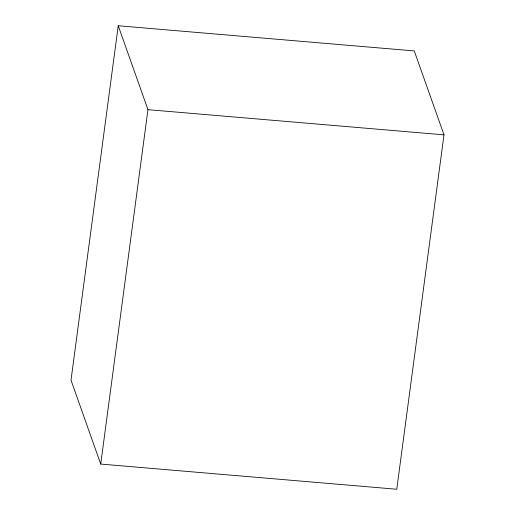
<?xml version="1.0" encoding="UTF-8"?>
<svg xmlns="http://www.w3.org/2000/svg" width="515" height="515" viewBox="0 0 515 515"><rect width="100%" height="100%" fill="white"/><g stroke="black" fill="none" stroke-linecap="round" stroke-linejoin="round"><path stroke-width="0.77" d="M118.238 25.75L71.012 380.154L100.728 464.073L396.762 489.25L443.988 134.846L414.272 50.927L118.238 25.75L147.953 109.669L100.728 464.073M147.953 109.669L443.988 134.846"/></g></svg>
